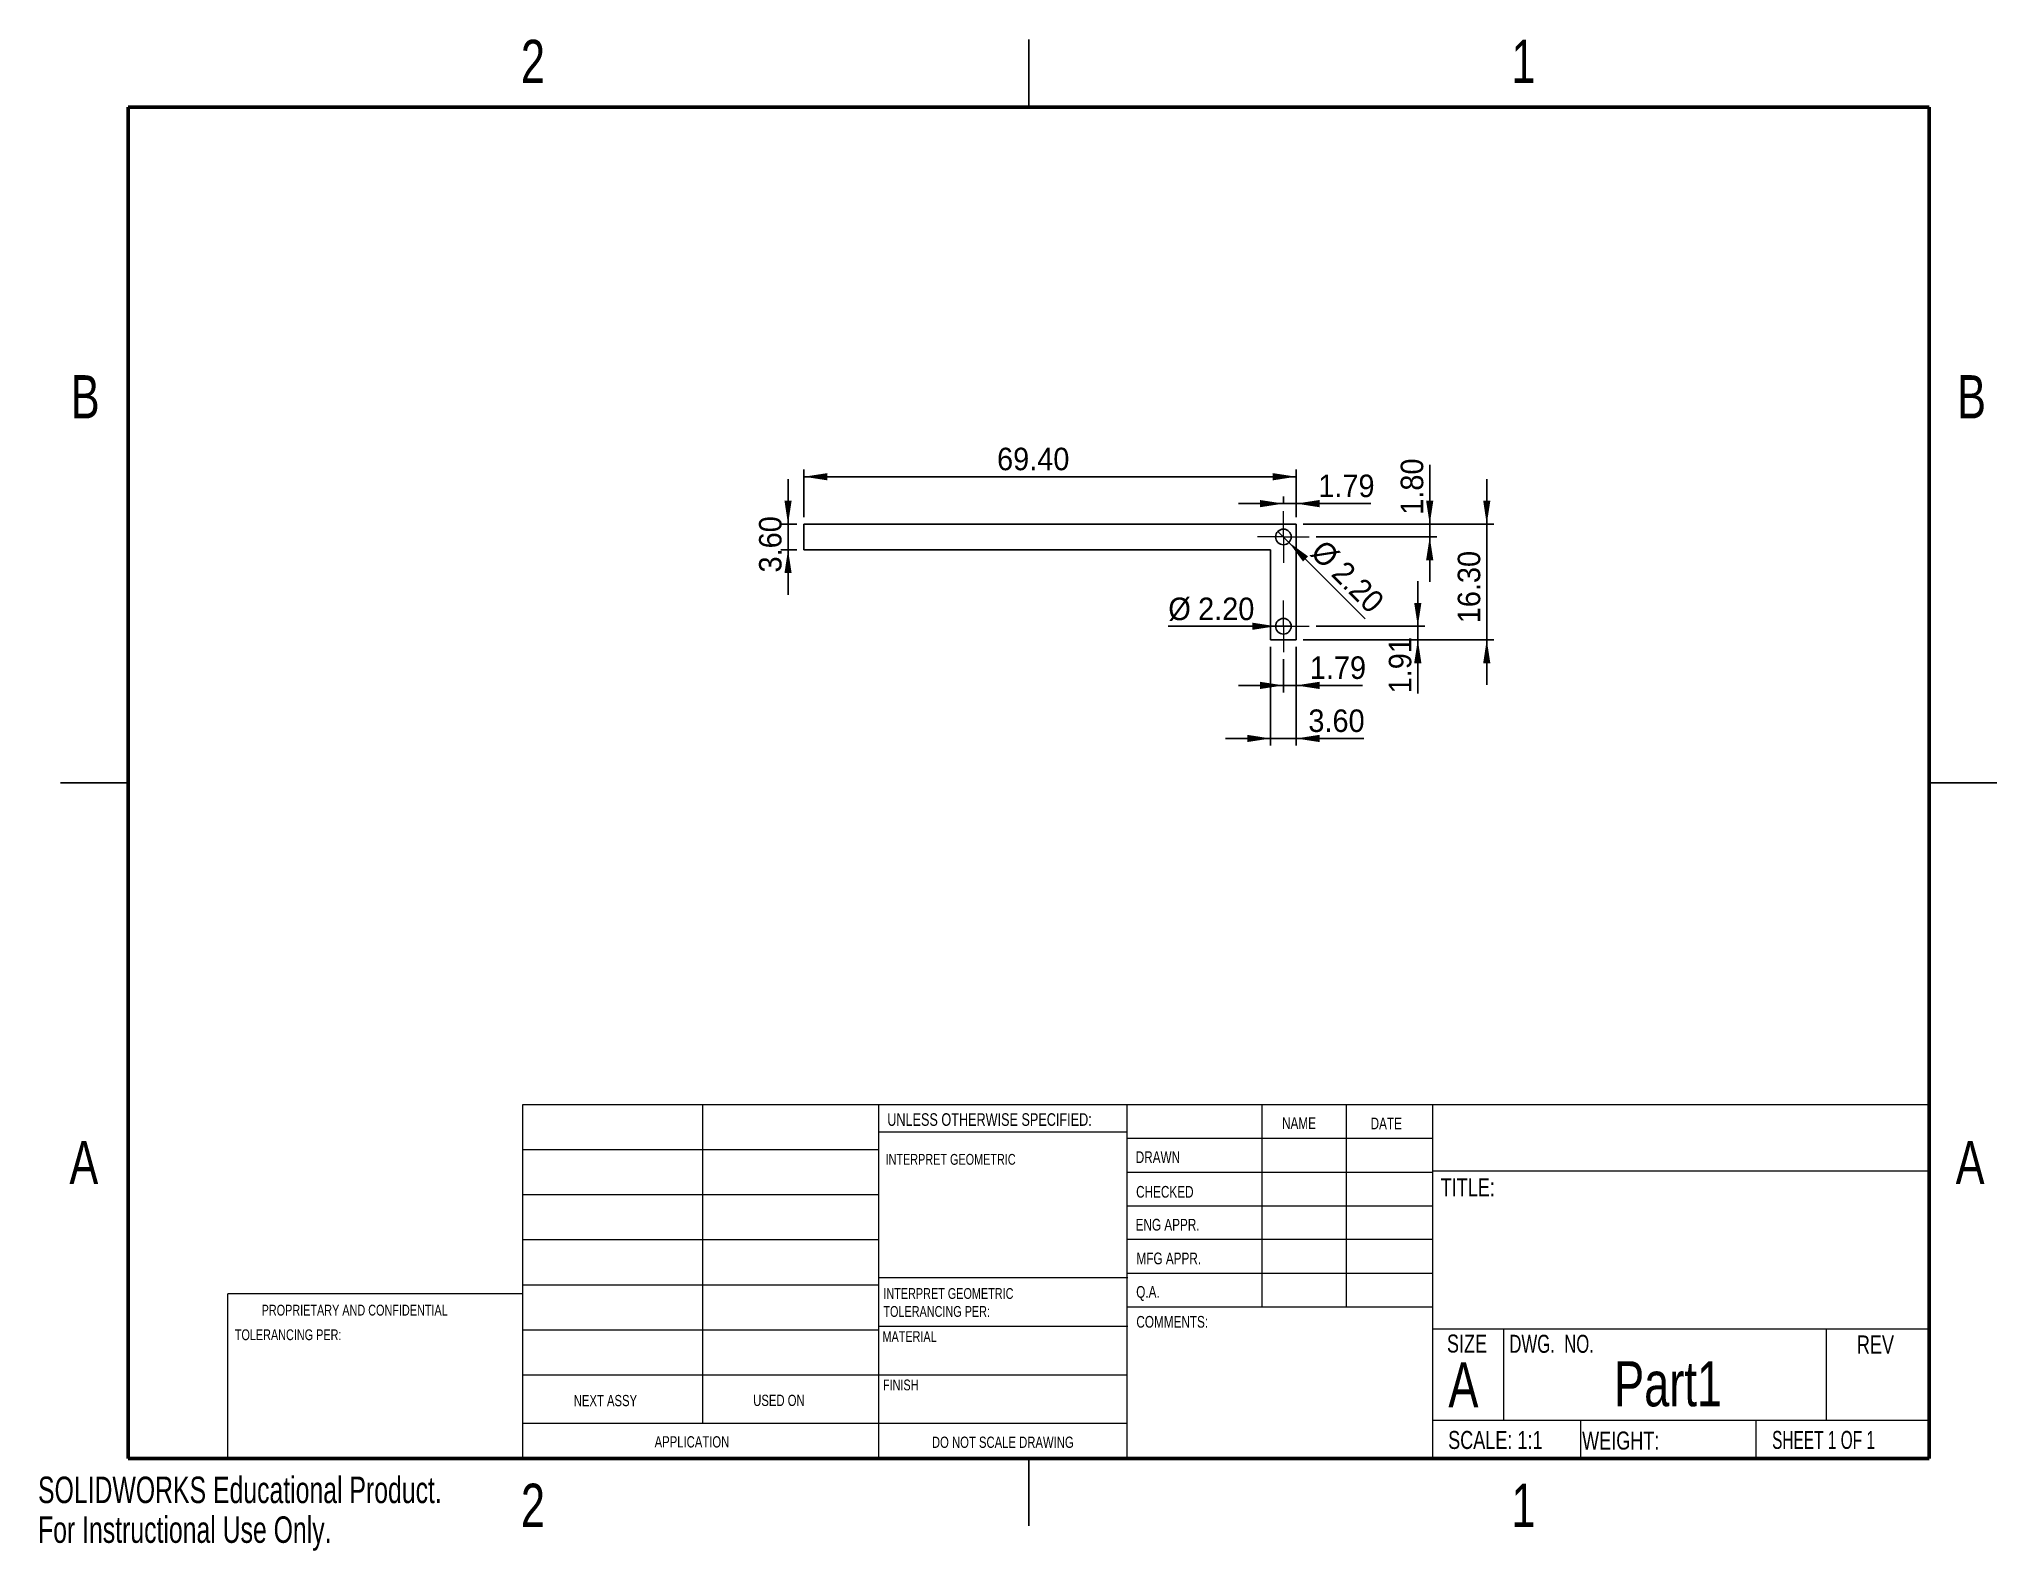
# Model space of a CAD drawing. Header units: millimetres. Extents: x 0 to 276, y 0 to 213.
import ezdxf

# ---------------------------------------------------------------- set-up
doc = ezdxf.new("R2010")
doc.units = ezdxf.units.MM
doc.layers.add('SLD-0', color=179, linetype='Continuous')
doc.styles.add('SLDTEXTSTYLE0', font='TXT', dxfattribs={"width": 0.75})
doc.styles.add('SLDTEXTSTYLE1', font='TXT', dxfattribs={"width": 0.96})
doc.styles.add('SLDTEXTSTYLE2', font='TXT', dxfattribs={"width": 0.640625})
doc.styles.add('SLDTEXTSTYLE3', font='TXT', dxfattribs={"width": 0.694444})
doc.styles.add('SLDTEXTSTYLE4', font='TXT', dxfattribs={"width": 0.7})
doc.dimstyles.new('SLDDIMSTYLE0', dxfattribs={"dimtxt": 3.175, "dimasz": 3.302, "dimexe": 0, "dimexo": 0.0625, "dimgap": 0.79375, "dimtad": 1, "dimrnd": 1e-09, "dimzin": 4, "dimdsep": 46, "dimtxsty": 'SLDTEXTSTYLE0', "dimsah": 1, "dimcen": 0.09, "dimadec": 0, "dimazin": 1, "dimtfac": 1, "dimtmove": 0, "dimatfit": 0, "dimfxl": 0, "dimfrac": 2, "dimtolj": 1, "dimtzin": 12, "dimarcsym": 0})
doc.dimstyles.new('SLDDIMSTYLE1', dxfattribs={"dimtxt": 3.175, "dimasz": 3.302, "dimexe": 0, "dimexo": 0.0625, "dimgap": 0.79375, "dimtad": 1, "dimrnd": 1e-09, "dimzin": 12, "dimdsep": 46, "dimtxsty": 'SLDTEXTSTYLE0', "dimsah": 1, "dimcen": 0.09, "dimadec": 0, "dimazin": 3, "dimtfac": 1, "dimtmove": 0, "dimatfit": 0, "dimfxl": 0, "dimfrac": 2, "dimtolj": 1, "dimtzin": 12, "dimarcsym": 0})
doc.dimstyles.new('SLDDIMSTYLE2', dxfattribs={"dimtxt": 3.175, "dimasz": 3.302, "dimexe": 0, "dimexo": 0.0625, "dimgap": 0.79375, "dimtad": 1, "dimrnd": 1e-09, "dimzin": 4, "dimdsep": 46, "dimtxsty": 'SLDTEXTSTYLE0', "dimblk1": 'NONE', "dimsah": 1, "dimcen": 0, "dimadec": 0, "dimazin": 1, "dimtfac": 1, "dimtmove": 0, "dimatfit": 3, "dimldrblk": 'NONE', "dimfxl": 0, "dimfrac": 2, "dimtolj": 1, "dimtzin": 12, "dimarcsym": 0})
doc.dimstyles.new('SLDDIMSTYLE3', dxfattribs={"dimtxt": 3.175, "dimasz": 3.302, "dimexe": 0, "dimexo": 0.0625, "dimgap": 0.79375, "dimtad": 1, "dimrnd": 1e-09, "dimzin": 4, "dimdsep": 46, "dimtxsty": 'SLDTEXTSTYLE0', "dimsah": 1, "dimcen": 0.09, "dimadec": 0, "dimazin": 1, "dimtfac": 1, "dimtofl": 0, "dimtmove": 0, "dimatfit": 3, "dimfxl": 0, "dimfrac": 2, "dimtolj": 1, "dimtzin": 12, "dimarcsym": 0})

# ---------------------------------------------------------------- blocks, each defined once
blk = doc.blocks.new('SW_NOTE_0_2')
at = {"layer": 'SLD-0', "color": 0, "insert": (0, 1.96), "char_height": 1.524, "attachment_point": 1, "style": 'SLDTEXTSTYLE0'}
blk.add_mtext('TOLERANCING PER:', dxfattribs=at)
blk = doc.blocks.new('SW_NOTE_0_1')
at = {"layer": 'SLD-0', "color": 0, "insert": (0, 1.96), "char_height": 1.524, "attachment_point": 1, "style": 'SLDTEXTSTYLE0'}
blk.add_mtext('INTERPRET GEOMETRIC', dxfattribs=at)
blk = doc.blocks.new('SW_CENTERMARKSYMBOL_1')
at = {"layer": 'SLD-0', "color": 7, "linetype": 'Continuous', "lineweight": 18}
for p, q in [((0, 2.54), (0, 3.64)), ((-2.54, 0), (-3.64, 0)), ((0, 0), (-2.54, 0)), ((0, 0), (0, 2.54)), ((0, 0), (0, -2.54)), ((0, 0), (2.54, 0)), ((2.54, 0), (3.64, 0)), ((0, -2.54), (0, -3.64))]:
    blk.add_line(p, q, dxfattribs=at)
blk = doc.blocks.new('SW_NOTE_0')
at = {"layer": 'SLD-0', "color": 7}
for name, p in [('SW_NOTE_0_1', (0, -0.11)), ('SW_NOTE_0_2', (0, -2.64))]:
    blk.add_blockref(name, p, dxfattribs=at)
blk = doc.blocks.new('SW_CENTERMARKSYMBOL_0')
at = {"layer": 'SLD-0', "color": 7, "linetype": 'Continuous', "lineweight": 18}
for p, q in [((0, 2.54), (0, 3.64)), ((-2.54, 0), (-3.64, 0)), ((0, 0), (-2.54, 0)), ((0, 0), (0, 2.54)), ((0, 0), (0, -2.54)), ((0, 0), (2.54, 0)), ((2.54, 0), (3.64, 0)), ((0, -2.54), (0, -3.64))]:
    blk.add_line(p, q, dxfattribs=at)
blk = doc.blocks.new('_D')
at = {"layer": 'SLD-0', "color": 7}
for p, q in [((196.25, 144.41), (196.25, 152.76)), ((178.41, 144.41), (197.25, 144.41)), ((196.25, 144.41), (196.25, 142.62)), ((180.26, 142.62), (197.25, 142.62)), ((196.25, 142.62), (196.25, 136.27))]:
    blk.add_line(p, q, dxfattribs=at)
for points in [[(196.25, 144.41), (196.76, 147.72), (195.74, 147.72)], [(196.25, 142.62), (195.74, 139.32), (196.76, 139.32)]]:
    blk.add_solid(points, dxfattribs=at)
at = {"layer": 'SLD-0', "color": 7, "insert": (192.16, 145.74), "char_height": 3.175, "attachment_point": 1, "rotation": 90, "style": 'SLDTEXTSTYLE1'}
blk.add_mtext('1.80', dxfattribs=at)
blk = doc.blocks.new('_D_1')
at = {"layer": 'SLD-0', "color": 7}
for p, q in [((175.62, 147.31), (169.27, 147.31)), ((175.62, 147.26), (175.62, 148.31)), ((177.41, 147.31), (175.62, 147.31)), ((177.41, 145.41), (177.41, 148.31)), ((177.41, 147.31), (187.97, 147.31))]:
    blk.add_line(p, q, dxfattribs=at)
for points in [[(175.62, 147.31), (172.32, 147.82), (172.32, 146.8)], [(177.41, 147.31), (180.71, 146.8), (180.71, 147.82)]]:
    blk.add_solid(points, dxfattribs=at)
at = {"layer": 'SLD-0', "color": 7, "insert": (180.54, 151.4), "char_height": 3.175, "attachment_point": 1, "style": 'SLDTEXTSTYLE1'}
blk.add_mtext('1.79', dxfattribs=at)
blk = doc.blocks.new('_D_2')
at = {"layer": 'SLD-0', "color": 7}
for q in [(174.85, 143.4), (187.16, 131.08)]:
    blk.add_line((176.4, 141.84), q, dxfattribs=at)
blk.add_solid([(176.4, 141.84), (178.38, 139.15), (179.1, 139.87)], dxfattribs=at)
at = {"layer": 'SLD-0', "color": 7, "char_height": 3.175, "attachment_point": 1, "rotation": 315, "style": 'SLDTEXTSTYLE1'}
for s, insert in [('%%c', (181.5, 142.46)), ('2.20', (184.47, 139.49))]:
    blk.add_mtext(s, dxfattribs=dict(at, insert=insert))
blk = doc.blocks.new('_None')
blk = doc.blocks.new('_D_3')
at = {"layer": 'SLD-0', "color": 7}
for q in [(159.39, 130.02), (176.72, 130.02)]:
    blk.add_line((174.52, 130.02), q, dxfattribs=at)
blk.add_solid([(174.52, 130.02), (171.22, 130.53), (171.22, 129.51)], dxfattribs=at)
at = {"layer": 'SLD-0', "color": 7, "char_height": 3.175, "attachment_point": 1, "style": 'SLDTEXTSTYLE1'}
for s, insert in [('%%c', (159.39, 134.06)), ('2.20', (163.59, 134.06))]:
    blk.add_mtext(s, dxfattribs=dict(at, insert=insert))
blk = doc.blocks.new('_D_4')
at = {"layer": 'SLD-0', "color": 7}
for p, q in [((177.41, 127.11), (177.41, 120.68)), ((175.62, 125.38), (175.62, 120.68)), ((175.62, 121.68), (169.27, 121.68)), ((177.41, 121.68), (175.62, 121.68)), ((177.41, 121.68), (186.77, 121.68))]:
    blk.add_line(p, q, dxfattribs=at)
for points in [[(175.62, 121.68), (172.32, 122.19), (172.32, 121.17)], [(177.41, 121.68), (180.71, 121.17), (180.71, 122.19)]]:
    blk.add_solid(points, dxfattribs=at)
at = {"layer": 'SLD-0', "color": 7, "insert": (179.34, 125.77), "char_height": 3.175, "attachment_point": 1, "style": 'SLDTEXTSTYLE1'}
blk.add_mtext('1.79', dxfattribs=at)
blk = doc.blocks.new('_D_5')
at = {"layer": 'SLD-0', "color": 7}
for p, q in [((194.57, 130.02), (194.57, 136.37)), ((180.26, 130.02), (195.57, 130.02)), ((194.57, 128.11), (194.57, 130.02)), ((178.41, 128.11), (195.57, 128.11)), ((194.57, 128.11), (194.57, 120.56))]:
    blk.add_line(p, q, dxfattribs=at)
for points in [[(194.57, 130.02), (195.08, 133.32), (194.06, 133.32)], [(194.57, 128.11), (194.06, 124.81), (195.08, 124.81)]]:
    blk.add_solid(points, dxfattribs=at)
at = {"layer": 'SLD-0', "color": 7, "insert": (190.48, 120.56), "char_height": 3.175, "attachment_point": 1, "rotation": 90, "style": 'SLDTEXTSTYLE1'}
blk.add_mtext('1.91', dxfattribs=at)
blk = doc.blocks.new('_D_6')
at = {"layer": 'SLD-0', "color": 7}
for p, q in [((108.01, 145.41), (108.01, 152.1)), ((177.41, 145.41), (177.41, 152.1)), ((108.01, 151.1), (177.41, 151.1))]:
    blk.add_line(p, q, dxfattribs=at)
for points in [[(108.01, 151.1), (111.31, 150.59), (111.31, 151.61)], [(177.41, 151.1), (174.11, 151.61), (174.11, 150.59)]]:
    blk.add_solid(points, dxfattribs=at)
at = {"layer": 'SLD-0', "color": 7, "insert": (135.24, 155.19), "char_height": 3.175, "attachment_point": 1, "style": 'SLDTEXTSTYLE1'}
blk.add_mtext('69.40', dxfattribs=at)
blk = doc.blocks.new('_D_7')
at = {"layer": 'SLD-0', "color": 7}
for p, q in [((105.76, 144.41), (105.76, 150.76)), ((107.01, 144.41), (104.76, 144.41)), ((105.76, 140.81), (105.76, 144.41)), ((107.01, 140.81), (104.76, 140.81)), ((105.76, 140.81), (105.76, 134.46))]:
    blk.add_line(p, q, dxfattribs=at)
for points in [[(105.76, 144.41), (106.27, 147.72), (105.26, 147.72)], [(105.76, 140.81), (105.26, 137.51), (106.27, 137.51)]]:
    blk.add_solid(points, dxfattribs=at)
at = {"layer": 'SLD-0', "color": 7, "insert": (101.67, 137.6), "char_height": 3.175, "attachment_point": 1, "rotation": 90, "style": 'SLDTEXTSTYLE1'}
blk.add_mtext('3.60', dxfattribs=at)
blk = doc.blocks.new('_D_8')
at = {"layer": 'SLD-0', "color": 7}
for p, q in [((204.29, 144.41), (204.29, 150.76)), ((178.41, 144.41), (205.29, 144.41)), ((204.29, 144.41), (204.29, 128.11)), ((178.41, 128.11), (205.29, 128.11)), ((204.29, 128.11), (204.29, 121.76))]:
    blk.add_line(p, q, dxfattribs=at)
for points in [[(204.29, 144.41), (204.8, 147.72), (203.79, 147.72)], [(204.29, 128.11), (203.79, 124.81), (204.8, 124.81)]]:
    blk.add_solid(points, dxfattribs=at)
at = {"layer": 'SLD-0', "color": 7, "insert": (200.2, 130.44), "char_height": 3.175, "attachment_point": 1, "rotation": 90, "style": 'SLDTEXTSTYLE1'}
blk.add_mtext('16.30', dxfattribs=at)
blk = doc.blocks.new('_D_9')
at = {"layer": 'SLD-0', "color": 7}
for p, q in [((173.81, 127.11), (173.81, 113.2)), ((177.41, 127.11), (177.41, 113.2)), ((173.81, 114.2), (167.46, 114.2)), ((177.41, 114.2), (173.81, 114.2)), ((177.41, 114.2), (186.98, 114.2))]:
    blk.add_line(p, q, dxfattribs=at)
for points in [[(173.81, 114.2), (170.51, 114.71), (170.51, 113.69)], [(177.41, 114.2), (180.71, 113.69), (180.71, 114.71)]]:
    blk.add_solid(points, dxfattribs=at)
at = {"layer": 'SLD-0', "color": 7, "insert": (179.14, 118.29), "char_height": 3.175, "attachment_point": 1, "style": 'SLDTEXTSTYLE1'}
blk.add_mtext('3.60', dxfattribs=at)

msp = doc.modelspace()

# ---------------------------------------------------------------- linework, layer by layer
at = {"layer": 'SLD-0', "color": 7, "linetype": 'Continuous', "lineweight": 25}
for p, q in [((139.7, 212.725), (139.7, 203.2)), ((139.7, 203.2), (139.7, 212.725)), ((108.009, 144.414), (108.009, 140.814)), ((177.409, 144.414), (108.009, 144.414)), ((177.409, 128.114), (177.409, 144.414)), ((108.009, 140.814), (173.809, 140.814)), ((173.809, 140.814), (173.809, 128.114)), ((173.809, 128.114), (177.409, 128.114)), ((3.175, 107.95), (12.7, 107.95)), ((12.7, 107.95), (3.175, 107.95)), ((276.225, 107.95), (266.7, 107.95)), ((266.7, 107.95), (276.225, 107.95)), ((139.7, 3.175), (139.7, 12.7)), ((139.7, 12.7), (139.7, 3.175))]:
    msp.add_line(p, q, dxfattribs=at)
at = {"layer": 'SLD-0', "color": 7, "linetype": 'Continuous', "lineweight": 50}
for p, q in [((12.7, 12.7), (12.7, 203.2)), ((12.7, 203.2), (266.7, 203.2)), ((266.7, 203.2), (266.7, 12.7)), ((266.7, 12.7), (12.7, 12.7))]:
    msp.add_line(p, q, dxfattribs=at)
at = {"layer": 'SLD-0', "color": 7, "linetype": 'Continuous', "lineweight": 18}
for p, q in [((68.354, 62.594), (266.7, 62.594)), ((68.354, 12.7), (68.354, 62.594)), ((93.703, 62.594), (93.703, 17.685)), ((118.574, 12.7), (118.574, 62.594)), ((153.548, 62.594), (153.548, 12.7)), ((172.56, 62.594), (172.56, 34.019)), ((184.461, 62.594), (184.461, 34.019)), ((196.629, 62.594), (196.629, 12.7)), ((153.548, 58.674), (118.574, 58.674)), ((68.354, 56.244), (118.574, 56.244)), ((153.548, 57.832), (196.629, 57.832)), ((153.548, 53.069), (196.629, 53.069)), ((196.629, 53.269), (266.7, 53.269)), ((68.354, 49.894), (118.574, 49.894)), ((153.548, 48.307), (196.629, 48.307)), ((68.354, 43.544), (118.574, 43.544)), ((196.629, 43.544), (153.548, 43.544)), ((196.629, 38.782), (153.548, 38.782)), ((26.769, 12.7), (26.769, 35.924)), ((68.354, 35.924), (26.769, 35.924)), ((68.354, 37.194), (118.574, 37.194)), ((118.574, 38.195), (153.663, 38.195)), ((196.629, 34.019), (153.663, 34.019)), ((68.354, 30.844), (118.574, 30.844)), ((118.574, 31.337), (153.663, 31.337)), ((196.629, 30.985), (266.7, 30.985)), ((206.675, 30.985), (206.675, 18.107)), ((252.173, 30.985), (252.173, 18.107)), ((68.354, 24.494), (118.574, 24.494)), ((118.574, 24.479), (153.548, 24.479)), ((68.354, 17.685), (153.548, 17.685)), ((196.629, 18.107), (266.7, 18.107)), ((217.536, 18.107), (217.536, 12.7)), ((242.223, 18.107), (242.223, 12.7))]:
    msp.add_line(p, q, dxfattribs=at)
at = {"layer": 'SLD-0', "color": 7, "linetype": 'Continuous', "lineweight": 25}
for centre in [(175.624, 142.619), (175.624, 130.019)]:
    msp.add_circle(centre, 1.1, dxfattribs=at)

# ---------------------------------------------------------------- block references
at = {"color": 7, "linetype": 'Continuous'}
for name, p in [('SW_CENTERMARKSYMBOL_1', (175.624, 142.619)), ('SW_CENTERMARKSYMBOL_0', (175.624, 130.019)), ('SW_NOTE_0_1', (119.517, 53.666)), ('SW_NOTE_0', (119.209, 34.864)), ('SW_NOTE_0_2', (27.754, 28.938))]:
    msp.add_blockref(name, p, dxfattribs=at)

# ---------------------------------------------------------------- texts
at = {"layer": 'SLD-0', "color": 7}
for s, insert, char_height, attachment_point, style in [('2', (69.791, 212.696), 6.096, 2, 'SLDTEXTSTYLE0'), ('1', (209.468, 212.696), 6.096, 2, 'SLDTEXTSTYLE0'), ('B', (6.656, 165.421), 6.096, 2, 'SLDTEXTSTYLE0'), ('B', (272.656, 165.421), 6.096, 2, 'SLDTEXTSTYLE0'), ('UNLESS OTHERWISE SPECIFIED:', (119.758, 61.366), 1.778, 1, 'SLDTEXTSTYLE0'), ('NAME', (175.424, 60.799), 1.651, 1, 'SLDTEXTSTYLE0'), ('DATE', (187.915, 60.755), 1.651, 1, 'SLDTEXTSTYLE0'), ('A', (6.459, 57.471), 6.096, 2, 'SLDTEXTSTYLE0'), ('DRAWN', (154.797, 55.999), 1.651, 1, 'SLDTEXTSTYLE0'), ('A', (272.459, 57.471), 6.096, 2, 'SLDTEXTSTYLE0'), ('CHECKED', (154.851, 51.113), 1.651, 1, 'SLDTEXTSTYLE0'), ('TITLE:', (197.793, 52.203), 2.54, 1, 'SLDTEXTSTYLE0'), ('ENG APPR.', (154.777, 46.477), 1.651, 1, 'SLDTEXTSTYLE0'), ('MFG APPR.', (154.903, 41.722), 1.651, 1, 'SLDTEXTSTYLE0'), ('Q.A.', (154.862, 37), 1.651, 1, 'SLDTEXTSTYLE0'), ('PROPRIETARY AND CONFIDENTIAL', (31.53, 34.369), 1.524, 1, 'SLDTEXTSTYLE0'), ('MATERIAL', (119.08, 30.639), 1.524, 1, 'SLDTEXTSTYLE0'), ('COMMENTS:', (154.884, 32.785), 1.651, 1, 'SLDTEXTSTYLE0'), ('SIZE', (198.68, 30.168), 2.54, 1, 'SLDTEXTSTYLE0'), ('DWG.  NO.', (207.481, 30.132), 2.54, 1, 'SLDTEXTSTYLE3'), ('REV', (256.485, 30.033), 2.54, 1, 'SLDTEXTSTYLE0'), ('A', (198.88, 26.249), 6.35, 1, 'SLDTEXTSTYLE0'), ('Part1', (229.858, 26.398), 6.35, 2, 'SLDTEXTSTYLE0'), ('FINISH', (119.15, 23.824), 1.524, 1, 'SLDTEXTSTYLE0'), ('NEXT ASSY', (75.542, 21.652), 1.5875, 1, 'SLDTEXTSTYLE0'), ('USED ON', (100.854, 21.679), 1.5875, 1, 'SLDTEXTSTYLE0'), ('SCALE: 1:1', (198.849, 16.575), 2.54, 1, 'SLDTEXTSTYLE0'), ('SHEET 1 OF 1', (244.531, 16.583), 2.54, 1, 'SLDTEXTSTYLE2'), ('APPLICATION', (86.95, 15.831), 1.5875, 1, 'SLDTEXTSTYLE0'), ('DO NOT SCALE DRAWING', (136.048, 15.776), 1.5875, 2, 'SLDTEXTSTYLE0'), ('WEIGHT:', (217.74, 16.488), 2.54, 1, 'SLDTEXTSTYLE0'), ('SOLIDWORKS Educational Product.', (0, 10.138), 3.73507, 1, 'SLDTEXTSTYLE4'), ('2', (69.791, 9.138), 6.096, 2, 'SLDTEXTSTYLE0'), ('1', (209.468, 9.138), 6.096, 2, 'SLDTEXTSTYLE0'), ('For Instructional Use Only.', (0, 4.535), 3.73507, 1, 'SLDTEXTSTYLE4')]:
    msp.add_mtext(s, dxfattribs=dict(at, insert=insert, char_height=char_height, attachment_point=attachment_point, style=style))

# ---------------------------------------------------------------- dimensions: what is measured, and where the dimension line sits
for base, p1, p2, dimstyle, picture, middle in [((177.409, 151.102), (108.009, 144.414), (177.409, 144.414), 'SLDDIMSTYLE3', '_D_6', (140.405, 151.102)), ((175.6237, 147.3076), (177.4092, 144.4137), (175.6237, 146.2587), 'SLDDIMSTYLE1', '_D_1', (184.2556, 147.3076)), ((173.809, 114.199), (177.409, 128.114), (173.809, 128.114), 'SLDDIMSTYLE0', '_D_9', (183.06, 114.199)), ((175.6237, 121.679), (177.4092, 128.1137), (175.6237, 126.3787), 'SLDDIMSTYLE1', '_D_4', (183.0597, 121.679))]:
    dim = msp.add_linear_dim(base=base, p1=p1, p2=p2, dimstyle=dimstyle, dxfattribs=at)
    dim.commit()
    dim.dimension.update_dxf_attribs({"geometry": picture, "text_midpoint": middle, "dimtype": 160})
for base, p1, p2, dimstyle, picture, middle in [((196.252830662, 142.618742857), (177.409190062, 144.413742857), (179.263690062, 142.618742857), 'SLDDIMSTYLE0', '_D', (196.252830662, 149.251628378)), ((105.764, 144.414), (108.009, 140.814), (108.009, 144.414), 'SLDDIMSTYLE0', '_D_7', (105.764, 141.521)), ((204.293, 128.114), (177.409, 144.414), (177.409, 128.114), 'SLDDIMSTYLE0', '_D_8', (204.293, 135.183)), ((194.570331356, 130.018742857), (177.409190062, 128.113742857), (179.263690062, 130.018742857), 'SLDDIMSTYLE1', '_D_5', (194.570331356, 123.858906049))]:
    dim = msp.add_linear_dim(base=base, p1=p1, p2=p2, angle=90, dimstyle=dimstyle, dxfattribs=at)
    dim.commit()
    dim.dimension.update_dxf_attribs({"geometry": picture, "text_midpoint": middle, "dimtype": 160})
for p1, p2, picture, middle in [((174.846, 143.397), (176.402, 141.841), '_D_2', (183.06, 135.183)), ((176.724, 130.019), (174.524, 130.019), '_D_3', (165.184, 130.019))]:
    dim = msp.add_diameter_dim_2p(p1=p1, p2=p2, dimstyle='SLDDIMSTYLE2', dxfattribs=at)
    dim.commit()
    dim.dimension.update_dxf_attribs({"geometry": picture, "text_midpoint": middle, "dimtype": 163})

doc.saveas('drawing.dxf')
